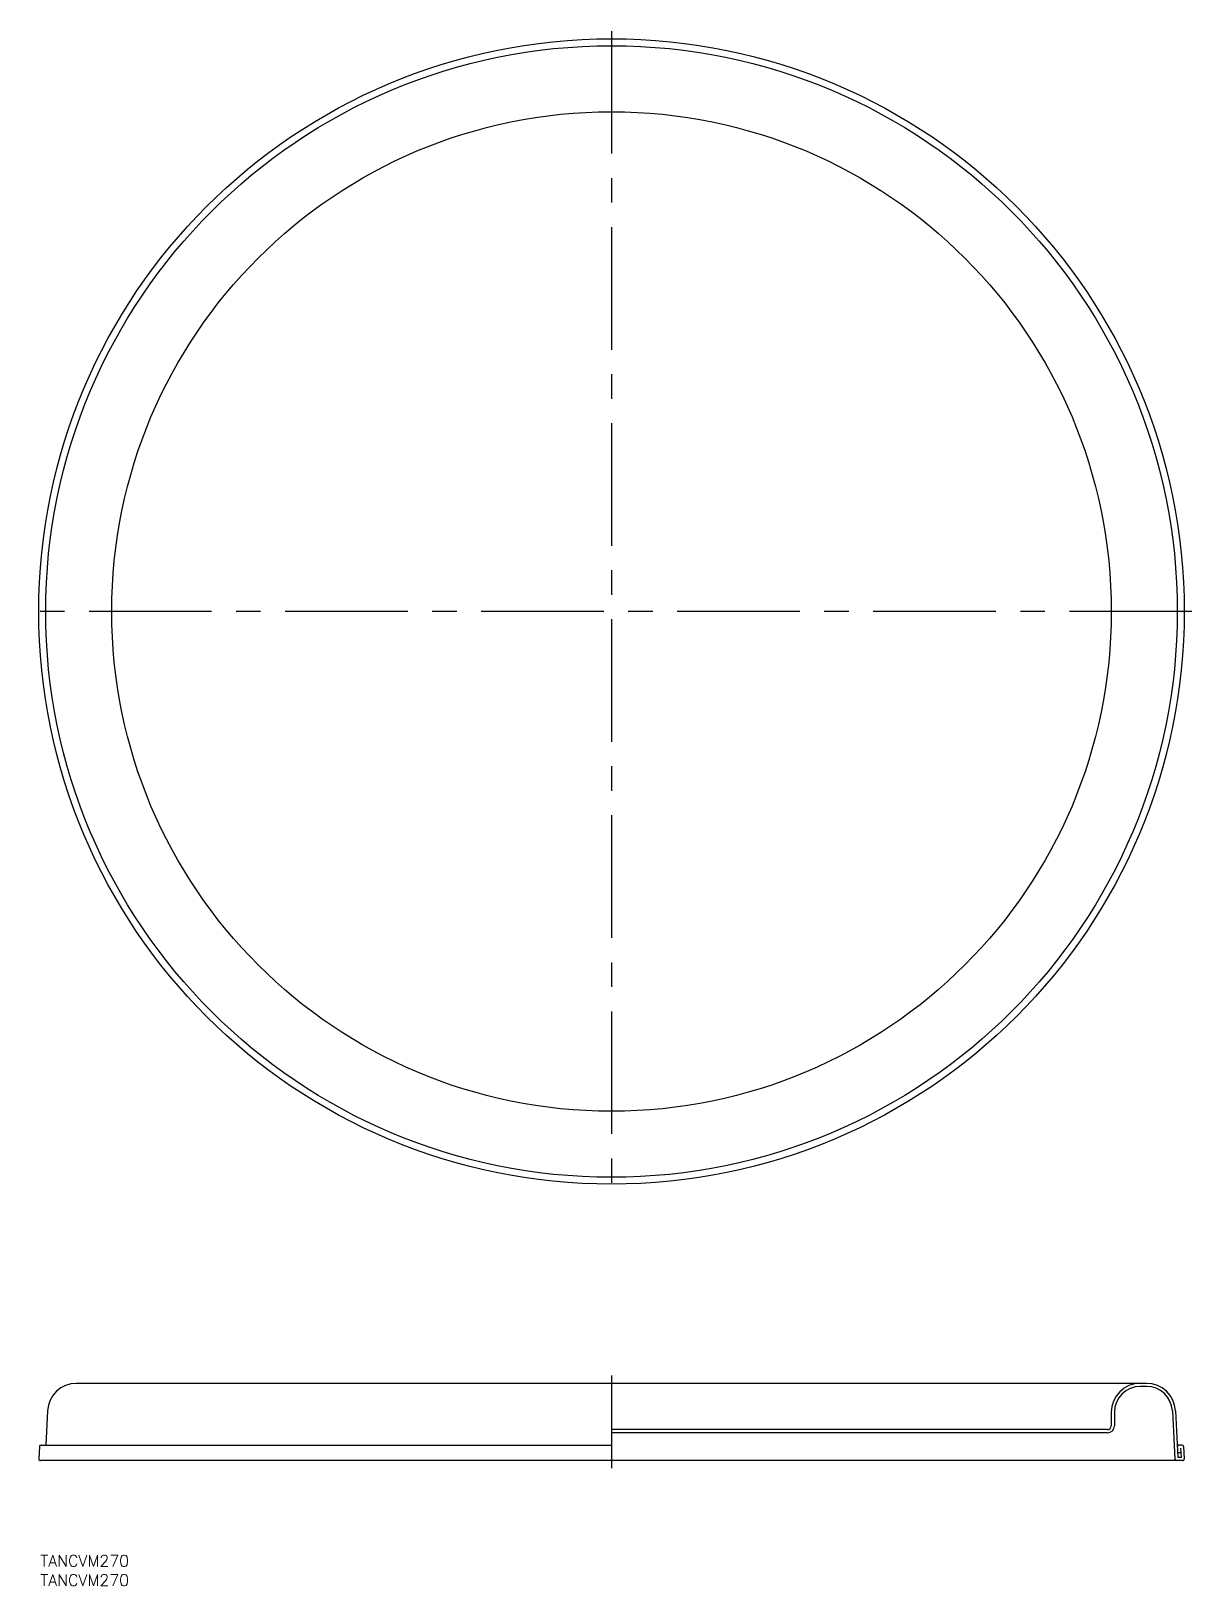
# Model space of a CAD drawing. Extents: x -150 to 150, y -252 to 150.
import ezdxf

# ---------------------------------------------------------------- set-up
doc = ezdxf.new("R2010")
doc.units = 0
doc.linetypes.add('CENTER', pattern=[50.8, 31.75, -6.35, 6.35, -6.35])
doc.layers.get('0').update_dxf_attribs({"linetype": 'CONTINUOUS'})
doc.layers.add('CENTER', color=1, linetype='CENTER')
doc.styles.get("Standard").update_dxf_attribs({"font": 'txt.shx', "height": 3, "bigfont": 'bigfont.shx'})

msp = doc.modelspace()

# ---------------------------------------------------------------- linework, layer by layer
at = {"color": 7, "linetype": 'CONTINUOUS'}
for p, q in [((138.64, -200), (-138.64, -200)), ((138.64, -200.8), (137, -200.8)), ((-146.13, -207.11), (-146.6, -216)), ((129.5, -207.5), (129.5, -211)), ((130.3, -207.5), (130.3, -211)), ((145.33, -207.15), (145.99, -219.62)), ((146.13, -207.11), (146.77, -219.2)), ((128.5, -212), (0, -212)), ((128.5, -212.8), (0, -212.8)), ((-148.22, -216.38), (-148.39, -219.58)), ((-147.82, -216), (0, -216)), ((147.82, -216), (146.6, -216)), ((147.44, -216.8), (147.57, -219.2)), ((148.22, -216.38), (148.39, -219.58)), ((147.99, -220), (-147.99, -220)), ((147.5, -218), (146.7, -218)), ((147.57, -219.2), (146.77, -219.2))]:
    msp.add_line(p, q, dxfattribs=at)
for radius in [148.39, 146.6, 129.5]:
    msp.add_circle((0, 0), radius, dxfattribs=at)
for centre, radius, start, end in [((-138.64, -207.5), 7.5, 90, 177), ((137, -207.5), 7.5, 90, 180), ((137, -207.5), 6.7, 90, 180), ((138.64, -207.5), 7.5, 3, 90), ((138.64, -207.5), 6.7, 3, 90), ((128.5, -211), 1.8, 270, 0), ((128.5, -211), 1, 270, 0), ((-147.82, -216.4), 0.4, 90, 177), ((147.02, -216.4), 0.4, 90, 183), ((147.82, -216.4), 0.4, 3, 90), ((-147.99, -219.6), 0.4, 177, 270), ((146.39, -219.6), 0.4, 183, 270), ((147.99, -219.6), 0.4, 270, 3)]:
    msp.add_arc(centre, radius, start, end, dxfattribs=at)
at = {"layer": 'CENTER', "color": 1, "linetype": 'CENTER'}
for p, q in [((0, 150.39), (0, -150.39)), ((150.39, 0), (-150.39, 0)), ((0, -198), (0, -222))]:
    msp.add_line(p, q, dxfattribs=at)

# ---------------------------------------------------------------- texts
at = {"color": 7, "linetype": 'CONTINUOUS'}
for p in [(-148.01, -247.49), (-148.01, -252.49)]:
    msp.add_text('TANCVM270', height=3, dxfattribs=at).set_placement(p)

doc.saveas('drawing.dxf')
